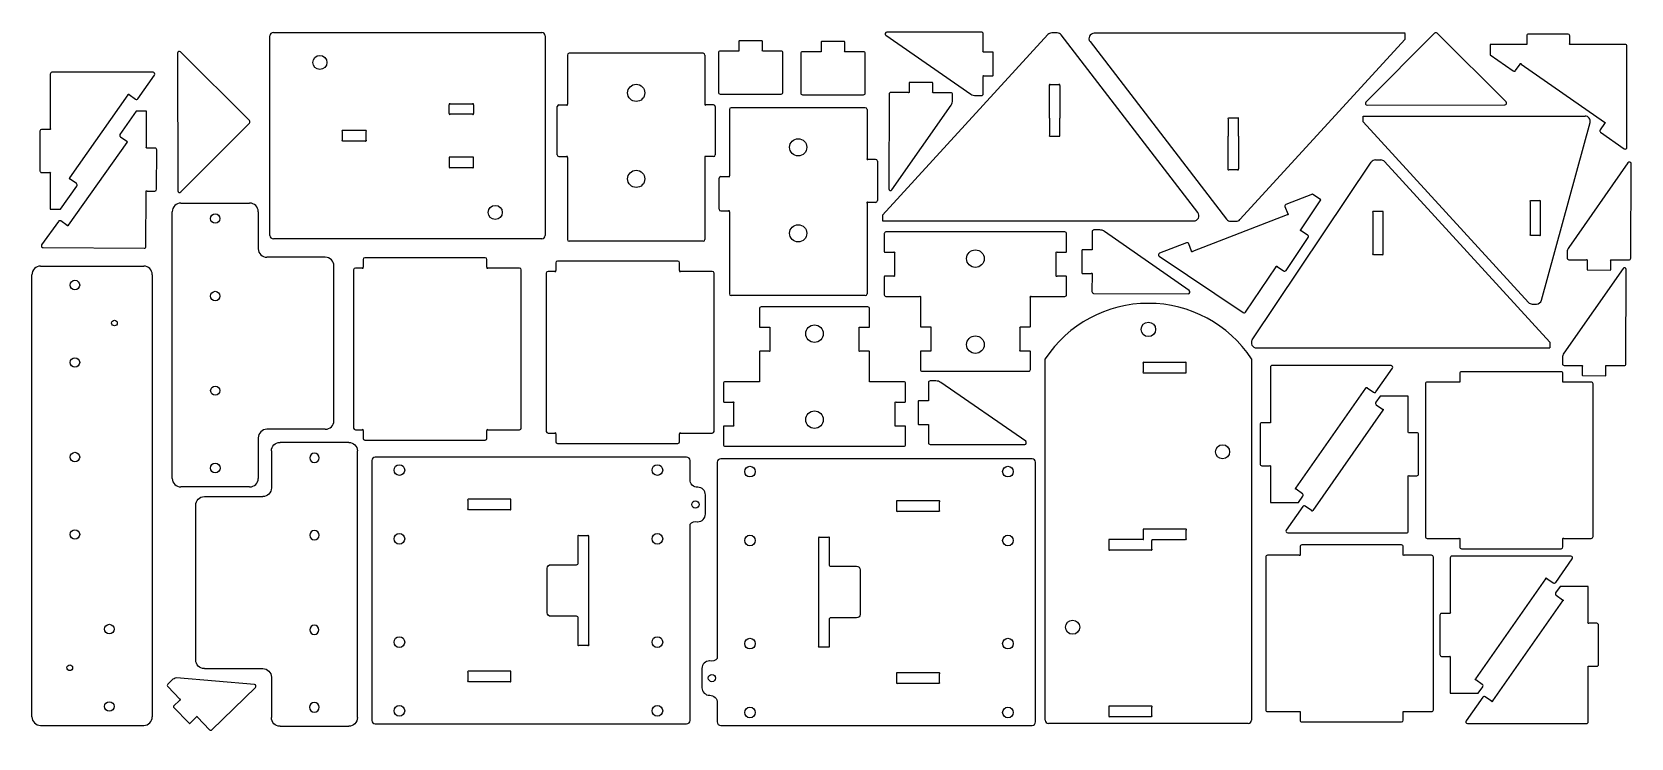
# Model space of a CAD drawing. Extents: x 841 to 1771, y 244 to 654.
import ezdxf

# ---------------------------------------------------------------- set-up
doc = ezdxf.new("R2010")
doc.units = 0
doc.layers.get('0').update_dxf_attribs({"linetype": 'CONTINUOUS'})

# ---------------------------------------------------------------- blocks, each defined once
blk = doc.blocks.new('TOP_MOUNT_PLATE')
at = {"color": 7, "linetype": 'CONTINUOUS'}
for p, q in [((-58.08, -511.42), (-58.08, -355.42)), ((-56.08, -353.42), (59.92, -353.42)), ((61.92, -355.42), (61.92, -511.42)), ((-16.58, -408.67), (-16.58, -395.66)), ((-16.09, -395.17), (-11.08, -395.17)), ((-10.58, -395.66), (-10.58, -408.67)), ((14.42, -395.66), (14.42, -408.67)), ((19.92, -395.17), (14.91, -395.17)), ((20.42, -408.67), (20.42, -395.66)), ((-11.08, -409.17), (-16.09, -409.17)), ((14.91, -409.17), (19.92, -409.17)), ((-1.08, -457.98), (-1.08, -470.99)), ((4.42, -457.48), (-0.59, -457.48)), ((4.92, -470.99), (4.92, -457.98)), ((-0.59, -471.48), (4.42, -471.48)), ((59.92, -513.42), (-56.08, -513.42))]:
    blk.add_line(p, q, dxfattribs=at)
for centre in [(46.51, -382.42), (-40.68, -484.42)]:
    blk.add_circle(centre, 4.1, dxfattribs=at)
for centre, radius, start, end in [((-56.08, -355.42), 2, 90, 180), ((59.92, -355.42), 2, 0, 90), ((-16.33, -395.42), 0.35, 45, 225), ((-10.83, -395.42), 0.35, 315, 135), ((14.67, -395.42), 0.35, 45, 225), ((20.17, -395.42), 0.35, 315, 135), ((-16.33, -408.92), 0.35, 135.00009, 315.00005), ((-10.83, -408.92), 0.35, 224.99995, 44.99991), ((14.67, -408.92), 0.35, 135.00009, 315.00005), ((20.17, -408.92), 0.35, 224.99995, 44.99991), ((-0.83, -457.73), 0.35, 45.00011, 224.99989), ((4.67, -457.73), 0.35, 315, 135), ((-0.83, -471.24), 0.35, 135.00009, 315.00005), ((4.67, -471.24), 0.35, 224.99995, 44.99991), ((-56.08, -511.42), 2, 180, 270), ((59.92, -511.42), 2, 270, 360)]:
    blk.add_arc(centre, radius, start, end, dxfattribs=at)
blk = doc.blocks.new('UPPER_BALL_JOINT_BASE')
at = {"color": 7, "linetype": 'CONTINUOUS'}
for p, q in [((98.78, 10.55), (98.78, 220.55)), ((155.73, 218.04), (155.73, 213.03)), ((180.23, 218.53), (156.22, 218.53)), ((180.73, 213.03), (180.73, 218.04)), ((218.78, 220.55), (218.78, 10.55)), ((156.22, 212.53), (180.23, 212.53)), ((155.8, 121.05), (155.8, 116.04)), ((180.3, 121.54), (156.29, 121.54)), ((180.8, 116.04), (180.8, 121.05)), ((135.83, 115.01), (135.83, 110)), ((155.84, 115.51), (136.33, 115.51)), ((160.79, 115.54), (180.3, 115.54)), ((160.83, 110), (160.83, 115.01)), ((136.33, 109.51), (160.34, 109.51)), ((160.34, 18.63), (136.33, 18.63)), ((135.83, 18.13), (135.83, 13.12)), ((136.33, 12.63), (160.34, 12.63)), ((160.83, 13.12), (160.83, 18.13)), ((216.78, 8.55), (100.78, 8.55))]:
    blk.add_line(p, q, dxfattribs=at)
for centre, radius in [((158.78, 237.7), 4.2), ((201.92, 166.55), 4.1), ((114.72, 64.55), 4.1)]:
    blk.add_circle(centre, radius, dxfattribs=at)
for centre, radius, start, end in [((158.78, 180.98), 71.87, 33.40399, 146.59601), ((155.97, 218.29), 0.35, 45.00006, 225.00006), ((180.48, 218.29), 0.35, 315, 135), ((155.97, 212.78), 0.35, 135, 315), ((180.48, 212.78), 0.35, 224.99994, 44.99994), ((156.05, 121.3), 0.35, 45, 225), ((180.55, 121.3), 0.35, 314.99994, 134.99994), ((136.08, 115.26), 0.35, 45, 225), ((156.05, 115.79), 0.35, 135, 233.80617), ((160.59, 115.26), 0.35, 314.99994, 53.80625), ((180.55, 115.79), 0.35, 225.00006, 45.00006), ((136.08, 109.76), 0.35, 135.00006, 315.00006), ((160.59, 109.76), 0.35, 225, 45), ((136.08, 18.38), 0.35, 45, 225), ((160.59, 18.38), 0.35, 314.99994, 134.99994), ((100.78, 10.55), 2, 180, 270), ((136.08, 12.88), 0.35, 135, 315), ((160.59, 12.88), 0.35, 225.00006, 45.00006), ((216.78, 10.55), 2, 270, 0)]:
    blk.add_arc(centre, radius, start, end, dxfattribs=at)
blk = doc.blocks.new('INNER_FIXED_MUSCLE_UPRIGHT')
at = {"color": 7, "linetype": 'CONTINUOUS'}
for p, q in [((-123.97, -54.91), (-123.97, -83.41)), ((-45.03, -53.91), (-122.97, -53.91)), ((-44.03, -54.91), (-44.03, -83.41)), ((-129.97, -112.91), (-129.97, -84.91)), ((-128.97, -83.91), (-124.47, -83.91)), ((-39.03, -83.91), (-43.54, -83.91)), ((-38.03, -84.91), (-38.03, -112.91)), ((-128.97, -113.91), (-124.47, -113.91)), ((-123.97, -114.39), (-123.97, -162.15)), ((-44.03, -114.39), (-44.03, -162.15)), ((-39.03, -113.91), (-43.54, -113.91)), ((-45.03, -163.15), (-122.97, -163.15))]:
    blk.add_line(p, q, dxfattribs=at)
for centre in [(-84, -76.91), (-84, -126.91)]:
    blk.add_circle(centre, 5, dxfattribs=at)
for centre, start, end in [((-122.97, -54.91), 90, 180), ((-122.97, -54.91), 90, 180), ((-45.03, -54.91), 0, 90), ((-128.97, -84.91), 90, 180), ((-39.03, -84.91), 0, 90), ((-128.97, -112.91), 180, 270), ((-39.03, -112.91), 270, 0), ((-122.97, -162.15), 180, 270), ((-45.03, -162.15), 270, 0)]:
    blk.add_arc(centre, 1, start, end, dxfattribs=at)
for centre, radius, start, end in [((-124.22, -83.66), 0.35, 225, 45), ((-43.79, -83.66), 0.35, 135, 315), ((-124.21, -114.14), 0.346, 314.43766, 137.22864), ((-43.79, -114.14), 0.346, 42.77136, 225.56234)]:
    blk.add_arc(centre, radius, start, end)
blk = doc.blocks.new('INNER_FIXED_MUSCLE_SIDE')
at = {"color": 7, "linetype": 'CONTINUOUS'}
for p, q in [((92.94, -54.88), (-3.15, -159.91)), ((98.35, -53.91), (95.15, -53.91)), ((-3.15, -159.91), (-3.15, -163.15))]:
    blk.add_line(p, q, dxfattribs=at)
for p, q in [((180.14, -158.38), (100.73, -55.08)), ((93.83, -103.48), (93.83, -84.4)), ((94.32, -83.91), (99.33, -83.91)), ((99.83, -84.4), (99.83, -103.48)), ((93.83, -103.48), (93.83, -113.41)), ((99.83, -113.41), (99.83, -103.48)), ((94.32, -113.91), (99.33, -113.91)), ((-3.15, -163.21), (177.76, -163.21))]:
    blk.add_line(p, q)
blk.add_arc((95.15, -56.91), 3, 90, 137.54493, dxfattribs=at)
for centre, radius, start, end in [((98.35, -56.91), 3, 37.54977, 90), ((94.08, -84.15), 0.35, 45, 225), ((99.58, -84.15), 0.35, 315, 135), ((94.08, -113.66), 0.35, 135, 315), ((99.58, -113.66), 0.35, 225, 45), ((177.76, -160.21), 3, 270, 37.54977)]:
    blk.add_arc(centre, radius, start, end)
blk = doc.blocks.new('OUTER_FIXED_MUSCLE_UPRIGHT')
at = {"color": 7, "linetype": 'CONTINUOUS'}
for p, q in [((463.85, -54.91), (463.85, -93.41)), ((542.85, -53.91), (464.85, -53.91)), ((543.85, -54.91), (543.85, -83.41)), ((543.85, -83.9), (543.85, -83.91)), ((543.86, -83.91), (543.85, -83.91)), ((548.85, -83.91), (544.35, -83.91)), ((549.85, -84.91), (549.85, -107.91)), ((457.85, -112.91), (457.85, -94.91)), ((458.85, -93.91), (463.36, -93.91)), ((463.85, -93.9), (463.85, -93.91)), ((463.85, -93.91), (463.85, -93.91)), ((543.85, -109.39), (543.85, -162.15)), ((548.85, -108.91), (544.35, -108.91)), ((458.85, -113.91), (463.35, -113.91)), ((463.85, -114.38), (463.85, -162.15)), ((542.85, -163.15), (464.85, -163.15))]:
    blk.add_line(p, q, dxfattribs=at)
for centre in [(503.85, -76.91), (503.85, -126.91)]:
    blk.add_circle(centre, 5, dxfattribs=at)
for centre, start, end in [((464.85, -54.91), 90, 180), ((542.85, -54.91), 0, 90), ((548.85, -84.91), 0, 90), ((458.85, -94.91), 90, 180), ((548.85, -107.91), 270, 0), ((458.85, -112.91), 180, 270), ((464.85, -162.15), 180, 270), ((542.85, -162.15), 270, 0)]:
    blk.add_arc(centre, 1, start, end, dxfattribs=at)
for centre, radius, start, end in [((544.1, -83.66), 0.35, 135.6073, 315), ((463.61, -93.65), 0.35, 226.20539, 44.96767), ((544.1, -109.14), 0.346, 43.08264, 225.56234), ((463.6, -114.15), 0.346, 316.37972, 136.37972)]:
    blk.add_arc(centre, radius, start, end)
blk = doc.blocks.new('OUTER_FIXED_MUSCLE_SIDE_OU')
at = {"color": 7, "linetype": 'CONTINUOUS'}
for p, q in [((351.45, -53.91), (349.06, -53.91)), ((449.77, -159.91), (353.66, -54.88)), ((346.17, -56.11), (317.89, -159.35)), ((449.77, -163.15), (320.79, -163.15)), ((449.77, -159.91), (449.77, -163.15))]:
    blk.add_line(p, q, dxfattribs=at)
blk.add_lwpolyline([(352.77, -108.91), (352.77, -94.4, 1), (352.28, -93.91), (347.27, -93.91, 1), (346.77, -94.4), (346.77, -108.91), (346.77, -113.41, 1), (347.27, -113.91), (352.28, -113.91, 1), (352.77, -113.41)], format="xyb", close=True)
for centre, start, end in [((349.06, -56.91), 90, 164.68424), ((351.45, -56.91), 42.46146, 90), ((320.79, -160.15), 164.68424, 270)]:
    blk.add_arc(centre, 3, start, end, dxfattribs=at)
blk = doc.blocks.new('OUTER_FIXED_MUSCLE_SIDE_IN')
at = {"color": 7, "linetype": 'CONTINUOUS'}
for p, q in [((556.15, -158.48), (625.33, -55.24)), ((627.82, -53.91), (630.9, -53.91)), ((633.12, -54.88), (729.22, -159.91)), ((558.64, -163.15), (729.22, -163.15)), ((729.22, -159.91), (729.22, -163.15))]:
    blk.add_line(p, q, dxfattribs=at)
blk.add_lwpolyline([(626.22, -108.41, 1), (626.72, -108.91), (631.73, -108.91, 1), (632.22, -108.41), (632.22, -84.4, 1), (631.73, -83.91), (626.72, -83.91, 1), (626.22, -84.4)], format="xyb", close=True, dxfattribs=at)
for centre, start, end in [((627.82, -56.91), 90, 146.17431), ((630.9, -56.91), 42.46146, 90), ((558.64, -160.15), 146.17431, 270)]:
    blk.add_arc(centre, 3, start, end, dxfattribs=at)
blk = doc.blocks.new('CARRIAGE_LOWER_SIDE_SUPPOR')
blk.add_lwpolyline([(144.19, -105.28), (94.81, -71.04, 0.152742), (92.01, -70.17), (88.63, -70.17, 0.414214), (87.64, -71.15), (87.64, -81.24, -1), (87.15, -81.73), (82.08, -81.73, 0.414214), (81.74, -82.07), (81.74, -95.16, 0.414214), (82.08, -95.51), (87.15, -95.51, -1), (87.64, -96), (87.64, -106.09, 0.414214), (88.63, -107.07), (143.63, -107.07, 0.734993)], format="xyb", close=True)
blk = doc.blocks.new('HARDPOINT_END')
at = {"color": 7, "linetype": 'CONTINUOUS'}
for p, q in [((-515, -461.5), (-515, -306.5)), ((-510, -301.5), (-470, -301.5)), ((-465, -306.5), (-465, -328)), ((-426, -333), (-460, -333)), ((-421, -428), (-421, -338)), ((-426, -433), (-460, -433)), ((-465, -438), (-465, -461.5)), ((-470, -466.5), (-510, -466.5))]:
    blk.add_line(p, q, dxfattribs=at)
for centre, radius in [((-490, -310.5), 2.74), ((-490, -355.5), 2.74), ((-490, -410.5), 2.66), ((-490, -455.5), 2.83)]:
    blk.add_circle(centre, radius, dxfattribs=at)
for centre, start, end in [((-510, -306.5), 90, 180), ((-470, -306.5), 0, 90), ((-460, -328), 180, 270), ((-426, -338), 0, 90), ((-460, -438), 90, 180), ((-426, -428), 270, 0), ((-510, -461.5), 180, 270), ((-470, -461.5), 270, 0)]:
    blk.add_arc(centre, 5, start, end, dxfattribs=at)
blk = doc.blocks.new('HARDPOINT_CENTER')
at = {"color": 7, "linetype": 'CONTINUOUS'}
for p, q in [((-34.98, -561.5), (-34.98, -304.5)), ((29.98, -299.5), (-29.98, -299.5)), ((34.98, -304.5), (34.98, -561.5)), ((29.98, -566.5), (-29.98, -566.5))]:
    blk.add_line(p, q, dxfattribs=at)
for centre, radius in [((-10, -310.5), 2.75), ((13, -333), 1.65), ((-10, -355.5), 2.75), ((10, -410.5), 2.75), ((10, -455.5), 2.75), ((10, -510.5), 2.75), ((-13, -533.41), 1.65), ((10, -555.5), 2.75)]:
    blk.add_circle(centre, radius, dxfattribs=at)
for centre, start, end in [((-29.98, -304.5), 90, 180), ((29.98, -304.5), 0, 90), ((-29.98, -561.5), 180, 270), ((29.98, -561.5), 270, 0)]:
    blk.add_arc(centre, 5, start, end, dxfattribs=at)
blk = doc.blocks.new('CARRIAGE_BASE')
at = {"color": 7, "linetype": 'CONTINUOUS'}
for points in [[(309.44, 50.45, -0.283424), (308.04, 54.85), (308.04, 54.98, 0.414214), (303.64, 59.38), (292.44, 59.38, 0.414214), (288.04, 54.98), (288.04, 54.85, -0.414214), (283.64, 50.45), (272.54, 50.45, 0.414214), (270.54, 48.45), (270.54, -132.55, 0.414214), (272.54, -134.55), (423.54, -134.55, 0.414214), (425.54, -132.55), (425.54, 48.45, 0.414214), (423.54, 50.45)], [(316.54, -14.55, -1), (316.04, -14.06), (316.04, -9.05, -1), (316.54, -8.55), (379.55, -8.55, -1), (380.04, -9.05), (380.04, -14.06, -1), (379.55, -14.55), (364.04, -14.55, 0.414214), (363.04, -15.55), (363.04, -30.55, -0.414214), (361.04, -32.55), (335.04, -32.55, -0.414214), (333.04, -30.55), (333.04, -15.55, 0.414214), (332.04, -14.55)], [(295.04, -78.31, 1), (295.54, -78.8), (300.55, -78.8, 1), (301.04, -78.31), (301.04, -54.3, 1), (300.55, -53.8), (295.54, -53.8, 1), (295.04, -54.3)], [(395.54, -53.8, 1), (395.04, -54.3), (395.04, -78.31, 1), (395.54, -78.8), (400.55, -78.8, 1), (401.04, -78.31), (401.04, -54.3, 1), (400.55, -53.8)]]:
    blk.add_lwpolyline(points, format="xyb", close=True, dxfattribs=at)
for centre, radius in [((298.04, 53.58), 2.1), ((278.04, 31.45), 3.1), ((318.04, 31.45), 3.1), ((378.04, 31.45), 3.1), ((418.04, 31.45), 3.1), ((278.04, -118.55), 3.1), ((318.04, -118.55), 3.1), ((378.04, -118.55), 3.1), ((418.04, -118.55), 3.1)]:
    blk.add_circle(centre, radius, dxfattribs=at)
blk = doc.blocks.new('CARRIAGE_MUSCLE_BRACKET')
blk.add_lwpolyline([(236.25, 10.76), (236.25, 27.66, -1.000001), (236.75, 28.16), (256.25, 28.16, 0.414214), (257.25, 29.16), (257.25, 39.56, 0.414214), (256.9, 39.91), (251.75, 39.91, -1.000001), (251.25, 40.4), (251.25, 53.41, -1), (251.75, 53.91), (256.9, 53.91, 0.414214), (257.25, 54.26), (257.25, 64.66, 0.414214), (256.25, 65.66), (152.25, 65.66, 0.414214), (151.25, 64.66), (151.25, 54.26, 0.414214), (151.6, 53.91), (156.76, 53.91, -0.999998), (157.25, 53.41), (157.25, 40.4, -1), (156.76, 39.91), (151.6, 39.91, 0.414214), (151.25, 39.56), (151.25, 29.16, 0.414214), (152.25, 28.16), (171.76, 28.16, -1), (172.25, 27.66), (172.25, 10.76, 0.414214), (172.6, 10.41), (177.76, 10.41, -0.999998), (178.25, 9.91), (178.25, -3.1, -1), (177.76, -3.59), (172.6, -3.59, 0.414214), (172.25, -3.94), (172.25, -14.34, 0.414214), (173.25, -15.34), (204.25, -15.34), (235.25, -15.34, 0.414214), (236.25, -14.34), (236.25, -3.94, 0.414214), (235.9, -3.59), (230.75, -3.59, -1.000001), (230.25, -3.1), (230.25, 9.91, -1), (230.75, 10.41), (235.9, 10.41, 0.414214)], format="xyb", close=True)
for centre in [(204.25, 50.16), (204.25, 0.16)]:
    blk.add_circle(centre, 5.1)
blk = doc.blocks.new('CARRIAGE_BALL_JOINT_SUPPOR')
for p, q in [((166.71, -27.78), (166.71, -32.29)), ((237.71, -26.78), (167.71, -26.78)), ((238.71, -32.29), (238.71, -27.78)), ((161.21, -33.78), (161.21, -125.78)), ((166.22, -32.78), (162.21, -32.78)), ((257.71, -32.78), (239.21, -32.78)), ((258.71, -125.78), (258.71, -33.78)), ((162.21, -126.78), (166.22, -126.78)), ((166.71, -127.28), (166.71, -131.78)), ((238.71, -131.78), (238.71, -127.28)), ((239.21, -126.78), (257.71, -126.78)), ((167.71, -132.78), (237.71, -132.78))]:
    blk.add_line(p, q)
for centre, radius, start, end in [((167.71, -27.78), 1, 90, 180), ((237.71, -27.78), 1, 0, 90), ((162.21, -33.78), 1, 90, 180), ((166.46, -32.54), 0.35, 225, 45), ((238.96, -32.54), 0.35, 135, 315), ((257.71, -33.78), 1, 0, 90), ((162.21, -125.78), 1, 180, 270), ((166.46, -127.03), 0.35, 315, 135), ((238.96, -127.03), 0.35, 45, 225), ((257.71, -125.78), 1, 270, 0), ((167.71, -131.78), 1, 180, 270), ((237.71, -131.78), 1, 270, 0)]:
    blk.add_arc(centre, radius, start, end)
blk = doc.blocks.new('UPPER_BALL_JOINT_BRACKET')
blk.add_lwpolyline([(306.88, 163.46), (306.89, 222.27, 0.414249), (305.89, 223.27), (274.13, 223.27, -1.000001), (273.64, 223.77), (273.64, 228.27, 0.414213), (272.64, 229.27), (249.64, 229.27, 0.414214), (248.64, 228.27), (248.64, 223.77, -1), (248.14, 223.27), (227.3, 223.27), (227.29, 217.27), (240.78, 207.83, 0.414244), (242.17, 208.08), (244.75, 211.76, -1.000001), (245.44, 211.89), (293.78, 178.04, -1.000001), (293.9, 177.35), (291.32, 173.66, 0.414213), (291.56, 172.27), (305.31, 162.64, 0.606815)], format="xyb", close=True)
blk = doc.blocks.new('END_STOP_GUSSET')
blk.add_lwpolyline([(1832.21, 210.92), (1775.62, 267.51, 0.668179), (1773.92, 266.8), (1773.92, 210.21, 0.414214), (1774.92, 209.21), (1831.5, 209.21, 0.668179)], format="xyb", close=True)
blk = doc.blocks.new('TOP_MOUNT_ANGLED_GUSET')
for p, q in [((107.69, -434.06), (73.31, -463.89)), ((109.34, -470.08), (109.34, -434.82)), ((72.44, -466.7), (72.44, -470.08)), ((73.42, -471.06), (83.51, -471.06)), ((84, -471.55), (84, -476.62)), ((97.78, -476.62), (97.78, -471.55)), ((98.27, -471.06), (108.36, -471.06)), ((84.34, -476.97), (97.43, -476.97))]:
    blk.add_line(p, q)
for centre, radius, start, end in [((108.34, -434.82), 1, 0, 130.95274), ((77.36, -466.7), 4.92, 145.26249, 180), ((73.42, -470.08), 0.984, 180, 270), ((83.76, -471.31), 0.344, 315, 135), ((98.02, -471.31), 0.344, 45, 225), ((108.36, -470.08), 0.984, 270, 360), ((84.34, -476.62), 0.344, 180, 270), ((97.43, -476.62), 0.344, 270, 0)]:
    blk.add_arc(centre, radius, start, end)
blk = doc.blocks.new('CARRIAGE_UPPER_SIDE_SUPPOR')
blk.add_lwpolyline([(147.64, 18.72), (131.3, 18.72), (128.74, 15.06, 0.414214), (128.99, 13.67), (132.68, 11.09, -0.999999), (132.8, 10.4), (92.07, -47.77, -1.000002), (91.38, -47.89), (87.69, -45.31, 0.414214), (86.3, -45.55), (76.67, -59.3, 0.606815), (77.49, -60.87), (146.64, -60.87, 0.414214), (147.64, -59.87), (147.64, -28.12, -1), (148.14, -27.62), (152.64, -27.62, 0.414214), (153.64, -26.62), (153.64, -3.62, 0.414214), (152.64, -2.62), (148.14, -2.62, -0.999998), (147.64, -2.13)], format="xyb", close=True)

msp = doc.modelspace()

# ---------------------------------------------------------------- linework, layer by layer
for points in [[(1265.55, 649.22), (1252.46, 649.22, 0.414214), (1252.12, 648.87), (1252.12, 643.8, -1), (1251.63, 643.31), (1241.25, 643.31, 0.414214), (1240.25, 642.31), (1240.25, 619.31, 0.414214), (1241.25, 618.31), (1276.75, 618.31, 0.414214), (1277.75, 619.31), (1277.75, 642.31, 0.414214), (1276.75, 643.31), (1266.38, 643.31, -1), (1265.89, 643.8), (1265.89, 648.87, 0.414214)], [(1313.4, 648.8), (1300.31, 648.8, 0.414214), (1299.96, 648.45), (1299.96, 643.38, -1), (1299.48, 642.89), (1289.1, 642.89, 0.414214), (1288.1, 641.89), (1288.1, 618.89, 0.414214), (1289.1, 617.89), (1324.6, 617.89, 0.414214), (1325.6, 618.89), (1325.6, 641.89, 0.414214), (1324.6, 642.89), (1314.23, 642.89, -1), (1313.74, 643.38), (1313.74, 648.45, 0.414214)], [(1730.33, 456.88), (1672.33, 456.88, 0.414214), (1671.33, 455.88), (1671.33, 451.38, -1), (1670.83, 450.88), (1652.33, 450.88, 0.414214), (1651.33, 449.88), (1651.33, 361, 0.414214), (1652.33, 360), (1670.83, 360, -0.999998), (1671.33, 359.51), (1671.33, 355, 0.414214), (1672.33, 354), (1730.33, 354, 0.414213), (1731.33, 355), (1731.33, 359.51, -1.000001), (1731.83, 360), (1747.83, 360, 0.414214), (1748.83, 361), (1748.83, 449.88, 0.414214), (1747.83, 450.88), (1731.83, 450.88, -1), (1731.33, 451.38), (1731.33, 455.88, 0.414214)], [(1637.47, 356.15), (1579.47, 356.15, 0.414214), (1578.47, 355.15), (1578.47, 350.65, -1), (1577.98, 350.15), (1559.47, 350.15, 0.414214), (1558.47, 349.15), (1558.47, 260.27, 0.414214), (1559.47, 259.27), (1577.98, 259.27, -0.999998), (1578.47, 258.78), (1578.47, 254.27, 0.414214), (1579.47, 253.27), (1637.47, 253.27, 0.414213), (1638.47, 254.27), (1638.47, 258.78, -1.000001), (1638.97, 259.27), (1654.97, 259.27, 0.414214), (1655.97, 260.27), (1655.97, 349.15, 0.414214), (1654.97, 350.15), (1638.97, 350.15, -1), (1638.47, 350.65), (1638.47, 355.15, 0.414214)]]:
    msp.add_lwpolyline(points, format="xyb", close=True)

# ---------------------------------------------------------------- block references
for name, p, rotation in [('TOP_MOUNT_PLATE', (1492.94, 596.02), 270), ('CARRIAGE_LOWER_SIDE_SUPPOR', (1481.83, 547.22), 180), ('INNER_FIXED_MUSCLE_SIDE', (1636.48, 490.41), 180), ('END_STOP_GUSSET', (2760.99, 2058.92), 225.1162253296708), ('UPPER_BALL_JOINT_BRACKET', (1461.66, 423.86), 0.0070334063801151), ('END_STOP_GUSSET', (2372.84, -501.39), 135.1162253296708), ('UPPER_BALL_JOINT_BRACKET', (1075.01, 324.07), 90), ('CARRIAGE_LOWER_SIDE_SUPPOR', (1446.92, 706.46), 269.7914673545501), ('UPPER_BALL_JOINT_BRACKET', (685.71, 836.75), 269.7022337284586), ('OUTER_FIXED_MUSCLE_SIDE_OU', (2064.97, 442.34), 180), ('UPPER_BALL_JOINT_BRACKET', (1531.88, 869.93), 236.1326014967695), ('CARRIAGE_LOWER_SIDE_SUPPOR', (1663.31, 434.61), 89.79146735455012), ('CARRIAGE_LOWER_SIDE_SUPPOR', (1370.21, 609.84), 359.7914673545502), ('HARDPOINT_CENTER', (876.11, -48.21), 180), ('CARRIAGE_LOWER_SIDE_SUPPOR', (1660.52, 373.16), 89.79146735455012), ('CARRIAGE_MUSCLE_BRACKET', (1500.38, 479.18), 180), ('CARRIAGE_UPPER_SIDE_SUPPOR', (1708.85, 399.62), 180), ('CARRIAGE_BASE', (1173.3, 677.74), 270), ('CARRIAGE_BASE', (1290.08, -19.25), 90), ('CARRIAGE_UPPER_SIDE_SUPPOR', (1813.42, 288.79), 180), ('TOP_MOUNT_ANGLED_GUSET', (1207.15, 654.47), 314.1185960034178)]:
    msp.add_blockref(name, p, dxfattribs=dict(rotation=rotation))
for name, p in [('INNER_FIXED_MUSCLE_SIDE', (1338.9, 707.74)), ('INNER_FIXED_MUSCLE_UPRIGHT', (1276.48, 695.9)), ('OUTER_FIXED_MUSCLE_UPRIGHT', (782.83, 664.26)), ('OUTER_FIXED_MUSCLE_SIDE_IN', (994.52, 633.89)), ('HARDPOINT_END', (1437.68, 856.4)), ('CARRIAGE_MUSCLE_BRACKET', (1185.45, 472.49)), ('CARRIAGE_BALL_JOINT_SUPPOR', (866.96, 549.9)), ('CARRIAGE_BALL_JOINT_SUPPOR', (978.99, 547.99)), ('UPPER_BALL_JOINT_BASE', (1331.51, 243.78)), ('CARRIAGE_LOWER_SIDE_SUPPOR', (1274.73, 521.7)), ('CARRIAGE_UPPER_SIDE_SUPPOR', (1493.78, 424.05)), ('CARRIAGE_UPPER_SIDE_SUPPOR', (1598.35, 313.23))]:
    msp.add_blockref(name, p)
at = {"xscale": -1}
msp.add_blockref('HARDPOINT_END', (515.35, 717.31), dxfattribs=at)

doc.saveas('drawing.dxf')
